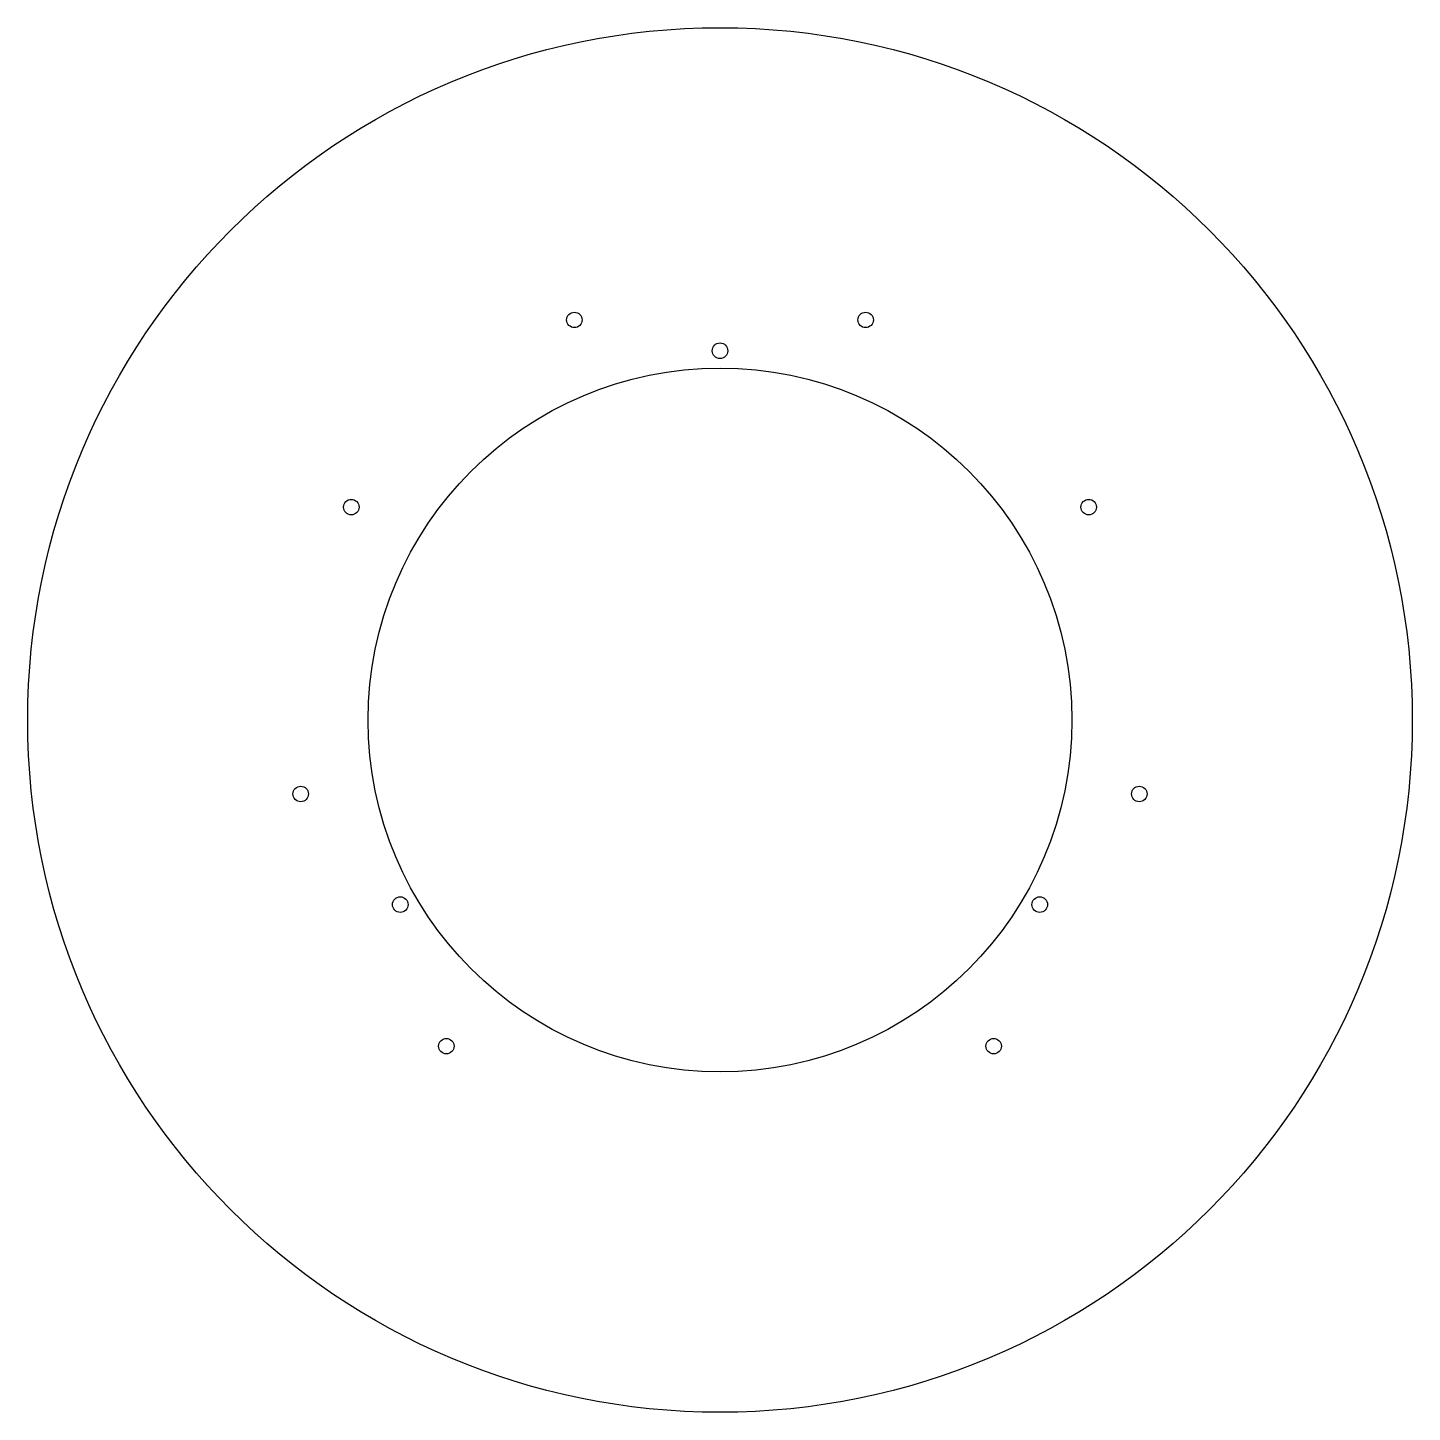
# Model space of a CAD drawing. Header units: millimetres. Extents: x -300 to 300, y -300 to 300.
import ezdxf

# ---------------------------------------------------------------- set-up
doc = ezdxf.new("R2010")
doc.units = ezdxf.units.MM
doc.layers.get('0').update_dxf_attribs({"linetype": 'CONTINUOUS'})

msp = doc.modelspace()

# ---------------------------------------------------------------- linework, layer by layer
for centre, radius in [((0, 0), 300), ((-63.1, 173.37), 3.35), ((63.1, 173.37), 3.35), ((0, 160), 3.37), ((0, 0), 152.5), ((-159.78, 92.25), 3.35), ((159.78, 92.25), 3.35), ((-181.7, -32.04), 3.35), ((181.7, -32.04), 3.35), ((-138.56, -80), 3.37), ((138.56, -80), 3.37), ((-118.59, -141.34), 3.35), ((118.59, -141.34), 3.35)]:
    msp.add_circle(centre, radius)

doc.saveas('drawing.dxf')
